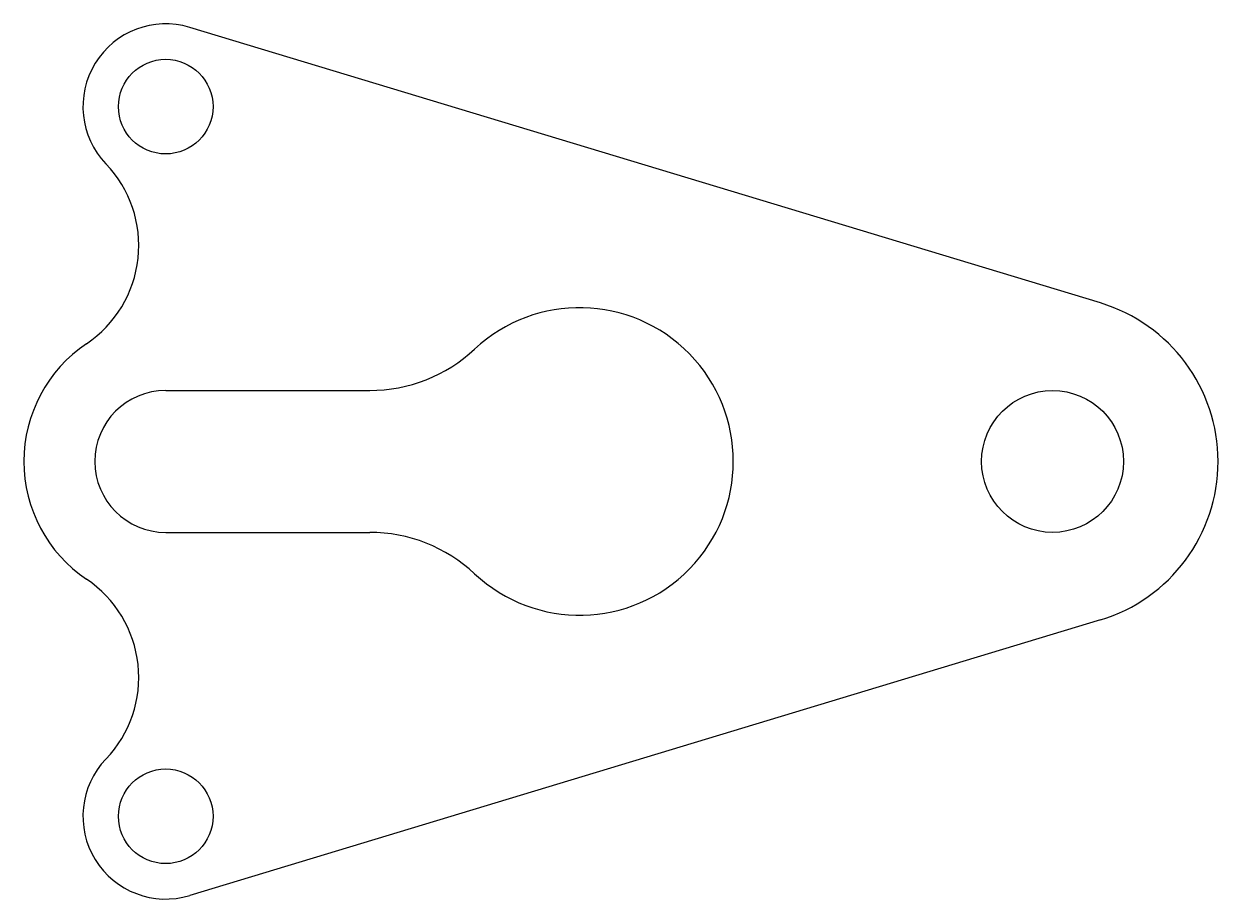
# Model space of a CAD drawing. Header units: millimetres. Extents: x 2425 to 2526, y 1135 to 1209.
import ezdxf

# ---------------------------------------------------------------- set-up
doc = ezdxf.new("R2010")
doc.units = ezdxf.units.MM

msp = doc.modelspace()

# ---------------------------------------------------------------- linework, layer by layer
for p, q in [((2516.27, 1184.98), (2439.24, 1208.28)), ((2437.21, 1177.58), (2454.46, 1177.58)), ((2437.21, 1165.58), (2454.46, 1165.58)), ((2516.27, 1158.18), (2439.24, 1134.88))]:
    msp.add_line(p, q)
for centre, radius in [((2437.21, 1201.58), 4), ((2512.21, 1171.58), 6), ((2437.21, 1141.58), 4)]:
    msp.add_circle(centre, radius)
for centre, radius, start, end in [((2437.21, 1201.58), 7, 73.17, 223.7233), ((2424.93, 1189.83), 10, 303.9479, 43.7233), ((2512.21, 1171.58), 14, 286.83, 73.17), ((2472.21, 1171.58), 13, 226.9509, 133.0491), ((2437.21, 1171.58), 12, 123.9479, 236.0521), ((2454.46, 1190.58), 13, 270, 313.0491), ((2437.21, 1171.58), 6, 90, 270), ((2454.46, 1152.58), 13, 46.9509, 90), ((2424.93, 1153.33), 10, 316.2767, 56.0521), ((2437.21, 1141.58), 7, 136.2767, 286.83)]:
    msp.add_arc(centre, radius, start, end)

doc.saveas('drawing.dxf')
